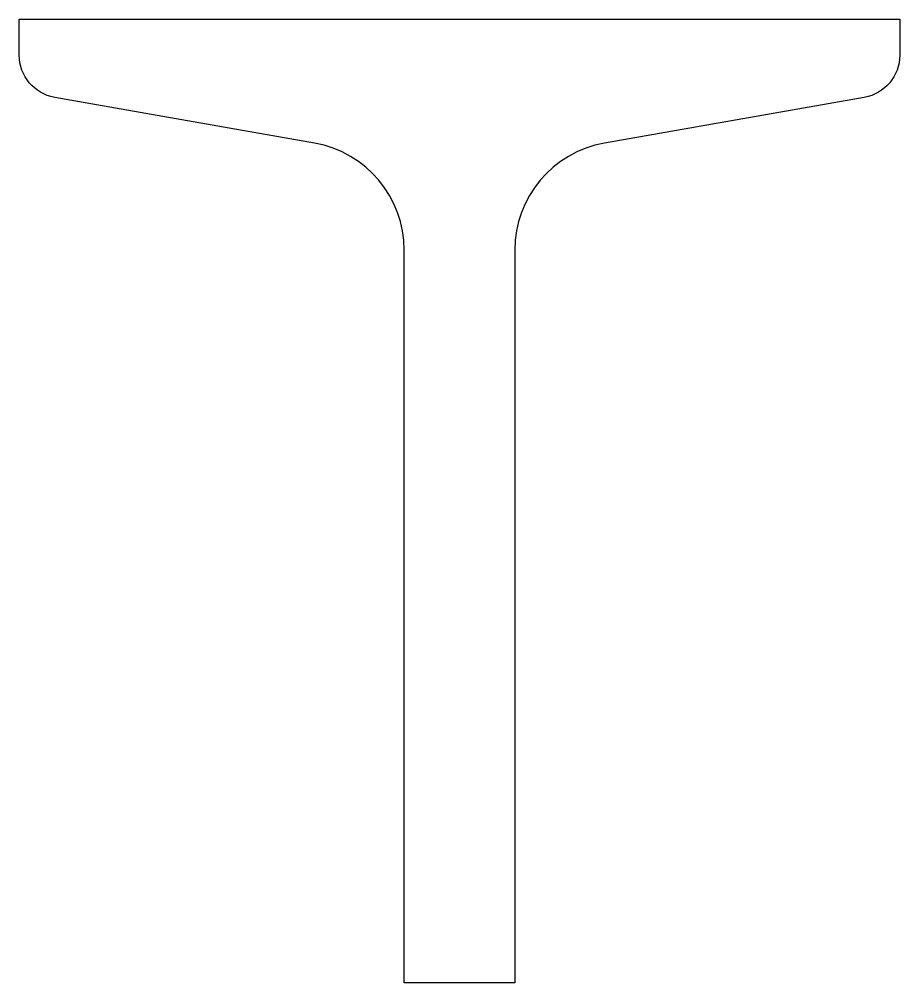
# Model space of a CAD drawing. Header units: inches. Extents: x -2.74 to 2.74, y -3 to 3.
import ezdxf

# ---------------------------------------------------------------- set-up
doc = ezdxf.new("R2010")
doc.units = ezdxf.units.IN
doc.layers.add('steel', color=7, linetype='Continuous')

msp = doc.modelspace()

# ---------------------------------------------------------------- linework, layer by layer
at = {"layer": 'steel'}
msp.add_lwpolyline([(2.74, 2.7761, -0.36397), (2.5195, 2.5134), (0.9021, 2.2282, 0.36397), (0.3435, 1.5625), (0.3435, -3), (-0.3435, -3), (-0.3435, 1.5625, 0.36397), (-0.9021, 2.2282), (-2.5195, 2.5134, -0.36397), (-2.74, 2.7761), (-2.74, 3), (2.74, 3)], format="xyb", close=True, dxfattribs=at)

doc.saveas('drawing.dxf')
